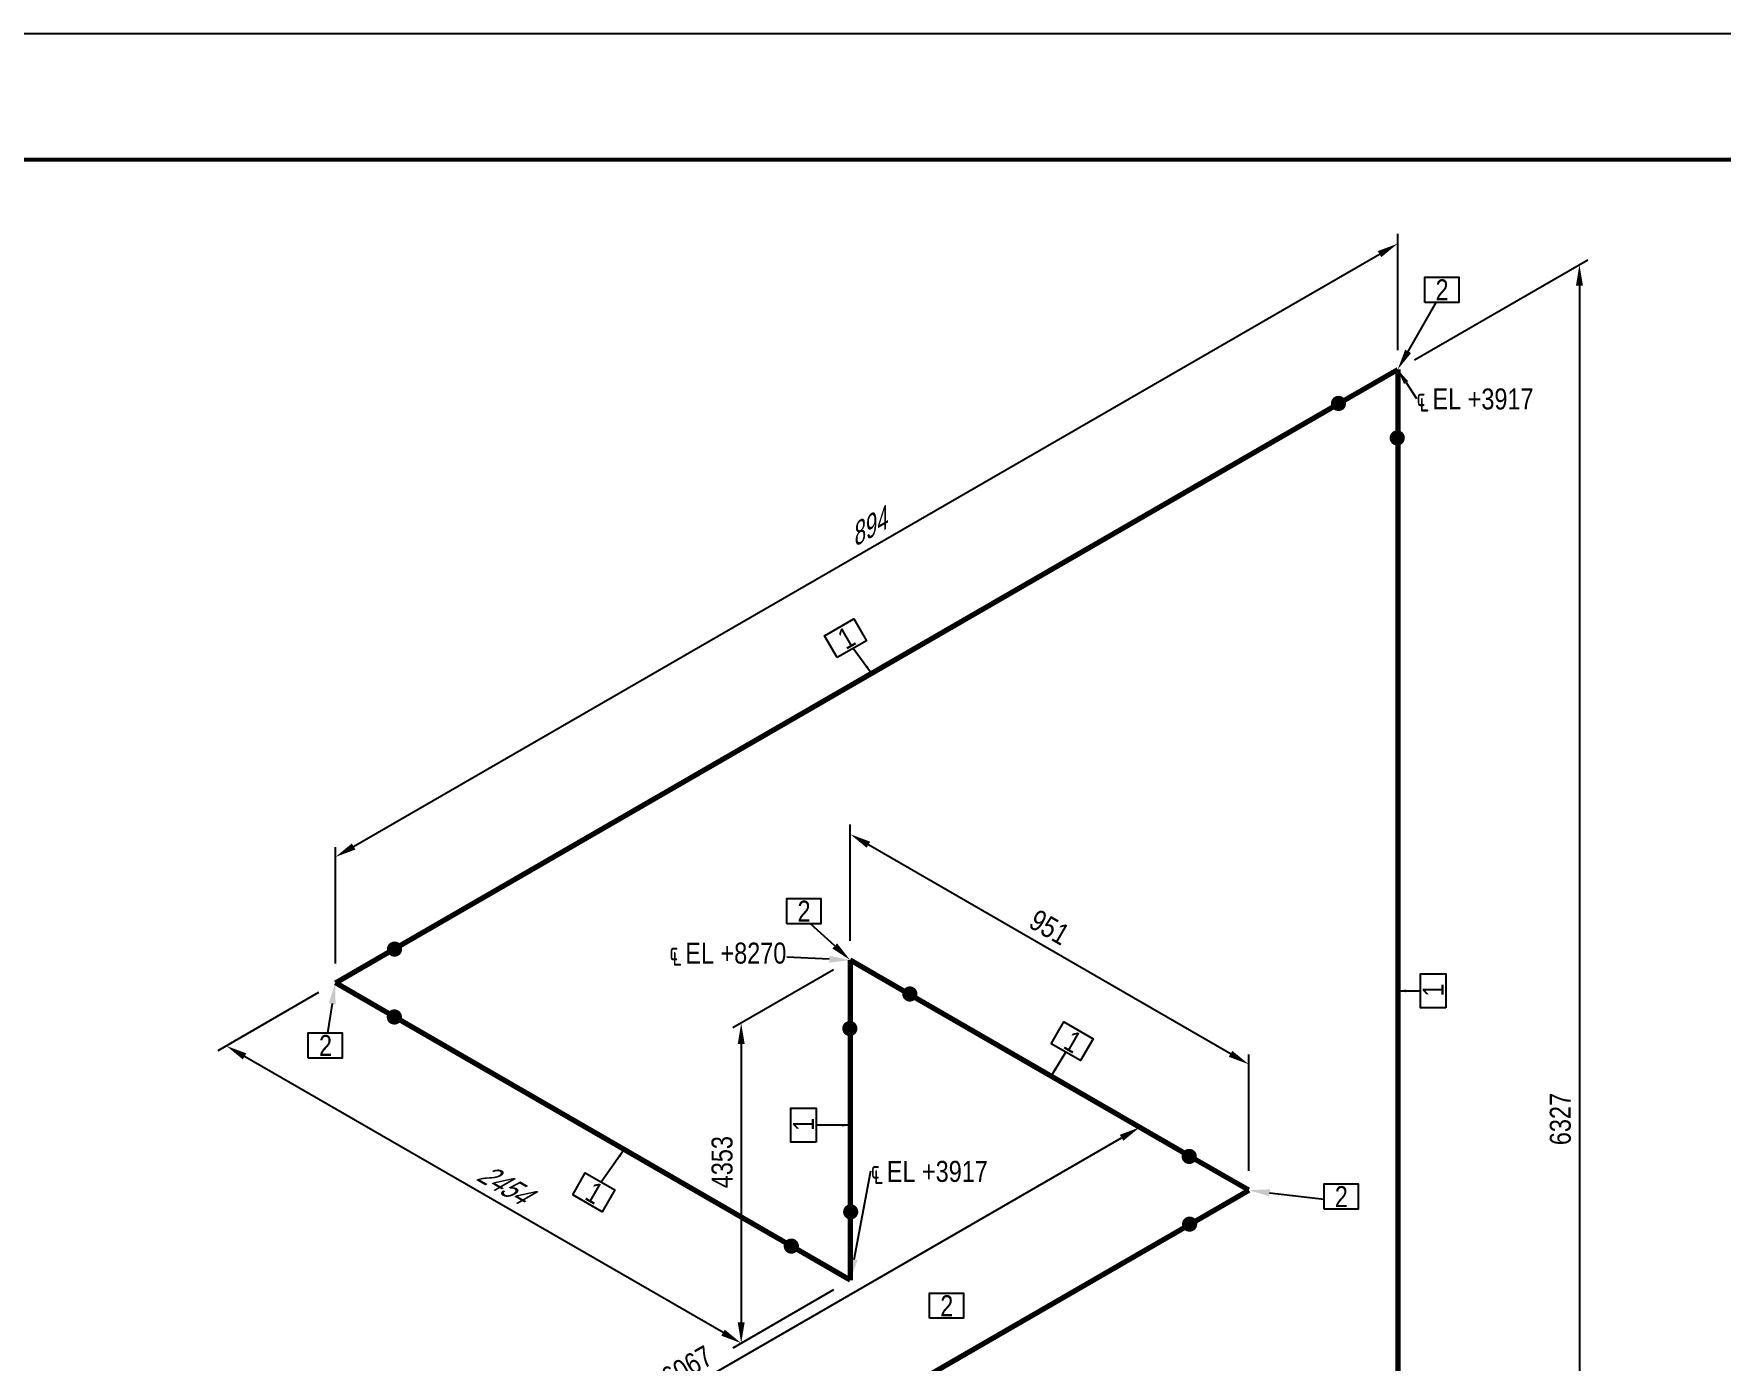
# Model space of a CAD drawing. Header units: millimetres. Extents: x 0 to 594, y 0 to 420.
# Drawn here: x 154.3 to 355.3, y 261.9 to 420 of the extents above; entities that cross this region are included whole.
import ezdxf
from ezdxf import colors
from ezdxf.entities.mleader import LeaderData, LeaderLine
from ezdxf.enums import TextEntityAlignment as Align
from ezdxf.math import Vec2, Vec3

# ---------------------------------------------------------------- set-up
doc = ezdxf.new("R2010")
doc.units = ezdxf.units.MM
doc.header["$LTSCALE"] = 0.25
for name, color, linetype in [('용접', 1, 'Continuous'), ('주석', 7, 'Continuous'), ('치수', 1, 'Continuous')]:
    doc.layers.add(name, color=color, linetype=linetype)
doc.layers.add('파이프', color=3, linetype='Continuous', lineweight=70)
doc.styles.add('AdskIsoAnnotation', font='arial.ttf', dxfattribs={"width": 0.8, "height": 1})
doc.styles.add('AdskIsoMetric', font='arial.ttf', dxfattribs={"width": 0.8, "height": 2.5})
doc.styles.add('AdskIsoMetric-30', font='arial.ttf', dxfattribs={"width": 0.8, "height": 2.5})
doc.styles.add('AdskIsoMetric30', font='arial.ttf', dxfattribs={"width": 0.8, "oblique": 30, "height": 2.5})
doc.styles.get("Standard").update_dxf_attribs({"font": 'arial.ttf'})
doc.dimstyles.new('AdskIsoMetric', dxfattribs={"dimtxt": 2.5, "dimasz": 2.5, "dimexe": 1, "dimexo": 2, "dimgap": 0.8, "dimtad": 1, "dimdec": 0, "dimrnd": 1, "dimzin": 0, "dimdsep": 46, "dimtxsty": 'AdskIsoMetric', "dimcen": 0, "dimclrt": 7, "dimadec": 0, "dimazin": 0, "dimtfac": 1, "dimtdec": 0, "dimtmove": 1, "dimatfit": 3, "dimfxl": 0, "dimfrac": 2, "dimtolj": 1, "dimtzin": 0, "dimarcsym": 0})

# ---------------------------------------------------------------- blocks, each defined once
blk = doc.blocks.new('*D32')
at = {"layer": 'Defpoints', "color": 0}
for p in [(316.7680185316207, 380.0004680157654), (338.4186536027433, 191.5807470844603), (316.7680189849564, 179.0807473706443)]:
    blk.add_point(p, dxfattribs=at)
at = {"layer": '치수', "color": 0, "lineweight": -2}
for p, q in [((318.7680185316207, 381.1551685531387), (339.4186536027433, 393.0778182600015)), ((338.4186536027433, 390.0004679913148), (338.4186536027433, 194.0807470844603)), ((318.7680189849564, 180.2354479080176), (339.4186536027433, 192.158097353147))]:
    blk.add_line(p, q, dxfattribs=at)
at = {"layer": '치수', "color": 0}
for points in [[(338.0019869360766, 390.0004679913148), (338.83532026941, 390.0004679913148), (338.4186536027433, 392.5004679913148)], [(338.0019869360767, 194.0807470844603), (338.83532026941, 194.0807470844603), (338.4186536027433, 191.5807470844603)]]:
    blk.add_solid(points, dxfattribs=at)
at = {"layer": '치수', "color": 7, "insert": (336.1523538370847, 290.7321588175758), "char_height": 2.5, "attachment_point": 5, "rotation": 90, "style": 'AdskIsoMetric-30'}
blk.add_mtext('\\A1;6327', dxfattribs=at)
blk = doc.blocks.new('*D33')
at = {"layer": 'Defpoints', "color": 0}
for p in [(316.7680185090208, 395.0004680157652), (316.7680185316205, 380.0004680157653), (190.2369482722546, 306.9474731590878)]:
    blk.add_point(p, dxfattribs=at)
at = {"layer": '치수', "color": 0, "lineweight": -2}
for p, q in [((316.7680185281411, 382.3098710456227), (316.7680185072811, 396.1551695306939)), ((192.4020099262038, 323.1974763337792), (314.6029568324718, 393.7504648410737)), ((190.2369482687752, 309.2568761889453), (190.2369482479152, 323.1021746740164))]:
    blk.add_line(p, q, dxfattribs=at)
at = {"layer": '치수', "color": 0}
for points in [[(314.3946229700232, 394.1113084538318), (314.8112906949204, 393.3896212283155), (316.7680185090208, 395.0004680157652)], [(192.1936760637553, 323.5583199465373), (192.6103437886524, 322.8366327210209), (190.2369482496549, 321.9474731590876)]]:
    blk.add_solid(points, dxfattribs=at)
at = {"layer": '치수', "color": 7, "insert": (253.5024833753937, 361.0918524228292), "char_height": 2.5, "attachment_point": 5, "rotation": 30.000084014395668, "style": 'AdskIsoMetric30'}
blk.add_mtext('\\A1;894', dxfattribs=at)
blk = doc.blocks.new('*D34')
at = {"layer": 'Defpoints', "color": 0}
for p in [(190.2369482722546, 306.9474731590878), (177.2465792195763, 299.4474523674353), (251.5598048806969, 271.5423369771192)]:
    blk.add_point(p, dxfattribs=at)
at = {"layer": '치수', "color": 0, "lineweight": -2}
for p, q in [((188.2369571713234, 305.792773490489), (176.2465836691107, 298.8701025331359)), ((236.4043779508185, 265.2923259407782), (179.4116370967764, 298.1974426121239)), ((249.5598137797658, 270.3876373085205), (237.5694402775531, 263.4649663511674))]:
    blk.add_line(p, q, dxfattribs=at)
at = {"layer": '치수', "color": 0}
for points in [[(179.619972055995, 298.5582855916572), (179.2033021375579, 297.8365996325905), (177.2465792195763, 299.4474523674353)], [(236.6127129100371, 265.6531689203115), (236.1960429915999, 264.9314829612448), (238.5694358280186, 264.0423161854668)]]:
    blk.add_solid(points, dxfattribs=at)
at = {"layer": '치수', "color": 7, "insert": (210.174304942826, 283.0533365378037), "char_height": 2.5, "attachment_point": 5, "rotation": 329.99974183718166, "style": 'AdskIsoMetric30'}
blk.add_mtext('\\A1;2454', dxfattribs=at)
blk = doc.blocks.new('*D35')
at = {"layer": 'Defpoints', "color": 0}
for p in [(251.559804790774, 309.65817812194), (251.559804880697, 271.5423369771194), (238.5694357380958, 264.0423161744123)]:
    blk.add_point(p, dxfattribs=at)
at = {"layer": '치수', "color": 0, "lineweight": -2}
for p, q in [((249.559804790774, 308.5034733217336), (237.5694357380958, 301.580804971047)), ((238.5694357380958, 299.6581573711502), (238.5694357380958, 266.5423161744123)), ((249.559804880697, 270.387632176913), (237.5694357380958, 263.4649637743092))]:
    blk.add_line(p, q, dxfattribs=at)
at = {"layer": '치수', "color": 0}
for points in [[(238.1527690714292, 299.6581573711502), (238.9861024047625, 299.6581573711502), (238.5694357380958, 302.1581573711502)], [(238.1527690714292, 266.5423161744123), (238.9861024047625, 266.5423161744123), (238.5694357380958, 264.0423161744123)]]:
    blk.add_solid(points, dxfattribs=at)
at = {"layer": '치수', "color": 7, "insert": (236.3031382828252, 285.6017844548311), "char_height": 2.5, "attachment_point": 5, "rotation": 90, "style": 'AdskIsoMetric-30'}
blk.add_mtext('\\A1;4353', dxfattribs=at)
blk = doc.blocks.new('*D36')
at = {"layer": 'Defpoints', "color": 0}
for p in [(251.559804771594, 324.6581781219399), (251.5598047907739, 309.6581781219399), (299.0298185383838, 282.2514453193407)]:
    blk.add_point(p, dxfattribs=at)
at = {"layer": '치수', "color": 0, "lineweight": -2}
for p, q in [((251.559804787821, 311.9675772536394), (251.5598047701175, 325.8128776877898)), ((296.8647531846502, 298.5014421581824), (253.7248701061476, 323.4081812830983)), ((299.0298185354309, 284.5608444510403), (299.0298185177274, 298.4061448851907))]:
    blk.add_line(p, q, dxfattribs=at)
at = {"layer": '치수', "color": 0}
for points in [[(253.9332029126213, 323.7690255055239), (253.516537299674, 323.0473370606726), (251.559804771594, 324.6581781219399)], [(297.0730859911238, 298.8622863806081), (296.6564203781766, 298.1405979357568), (299.0298185192038, 297.2514453193408)]]:
    blk.add_solid(points, dxfattribs=at)
at = {"layer": '치수', "color": 7, "insert": (275.2948116420529, 313.5717089887139), "char_height": 2.5, "attachment_point": 5, "rotation": 330.0000836561861, "style": 'AdskIsoMetric-30'}
blk.add_mtext('\\A1;951', dxfattribs=at)
blk = doc.blocks.new('*D37')
at = {"layer": 'Defpoints', "color": 0}
for p in [(286.0394265845904, 289.7514264451054), (299.0298185383837, 282.2514453193407), (204.0899525778029, 227.4377040434833)]:
    blk.add_point(p, dxfattribs=at)
at = {"layer": '치수', "color": 0, "lineweight": -2}
for p, q in [((193.2646223154769, 236.1876883181004), (283.8743648931232, 288.5014232962529)), ((202.0899509017754, 228.5924016750142), (190.0995597859959, 235.5150339850134))]:
    blk.add_line(p, q, dxfattribs=at)
at = {"layer": '치수', "color": 0}
for points in [[(283.6660310349811, 288.8622669114975), (284.0826987512652, 288.1405796810084), (286.0394265845904, 289.7514264451054)], [(193.0562884573348, 236.5485319333449), (193.4729561736189, 235.8268447028558), (191.0995606240096, 234.9376851692479)]]:
    blk.add_solid(points, dxfattribs=at)
at = {"layer": '치수', "color": 7, "insert": (232.1237571007525, 261.2399950698731), "char_height": 2.5, "attachment_point": 5, "rotation": 30.000083330595416, "style": 'AdskIsoMetric-30'}
blk.add_mtext('\\A1;6067', dxfattribs=at)
blk = doc.blocks.new('엘보우-9-Iso2DSkew90')
at = {"color": 0, "linetype": 'ByBlock', "lineweight": -2, "extrusion": (0, 0.816496580927726, 0.5773502691896257)}
for p, q in [((-7.071022362944689e-05, 4.082456665565837e-05), (-7.071067811265698, 4.082482904984913)), ((-7.071022363701473e-05, 4.082456666012739e-05), (-7.071022363701473e-05, 4.082456666012739e-05)), ((-7.071067811865476, -4.082482918362446), (-7.071022363701473e-05, -4.083829046731023e-05))]:
    blk.add_line(p, q, dxfattribs=at)
blk = doc.blocks.new('엘보우-10-Iso2DSkew90')
at = {"color": 0, "linetype": 'ByBlock', "lineweight": -2, "extrusion": (2.529037695404358e-09, -0.816496580966641, -0.5773502691345918)}
for p, q in [((7.071135881332205e-05, 4.082532941468653e-05), (7.071058525993706, 4.082488280044394)), ((7.071135881556174e-05, 4.08253294158863e-05), (7.071135881556174e-05, 4.08253294158863e-05)), ((7.071077097658092, -4.08247752848615), (7.071154453356769e-05, -4.082522189702141e-05))]:
    blk.add_line(p, q, dxfattribs=at)
blk = doc.blocks.new('엘보우-2-Iso2DSkew180')
at = {"color": 0, "linetype": 'ByBlock', "lineweight": -2, "extrusion": (0.7071053885805595, 0.4082490956146519, -0.5773514054457259)}
for p, q in [((-1.930744542022467e-08, 8.164965809115092), (-1.930723139145166e-13, 8.164875095477192e-05)), ((-7.071003177428318e-05, 4.082429492707326e-05), (-7.071081737897932, 4.082474849618083)), ((-7.071003180902154e-05, 4.082429494704071e-05), (-7.071003180902154e-05, 4.082429494704071e-05))]:
    blk.add_line(p, q, dxfattribs=at)
blk = doc.blocks.new('엘보우-11-Iso2DSkew90')
at = {"color": 0, "linetype": 'ByBlock', "lineweight": -2, "extrusion": (-0.707105852699225, -0.4082488276274971, 0.5773510265161708)}
for p, q in [((8.509711422392645e-14, -8.164983765570607e-05), (8.666699802262201e-09, -8.164965803261666)), ((8.502834531300477e-14, -8.16498376676774e-05), (8.502834531300477e-14, -8.16498376676774e-05)), ((7.071077096726513, -4.082477544014577), (7.071092652641307e-05, -4.082486525202585e-05))]:
    blk.add_line(p, q, dxfattribs=at)
blk = doc.blocks.new('엘보우-12-Iso2DSkew90')
at = {"color": 0, "linetype": 'ByBlock', "lineweight": -2, "extrusion": (-0.7071081737424928, 0.4082474854064556, -0.5773491329220671)}
for p, q in [((-7.071053886278604, -4.082490944564132), (-7.071088815789049e-05, -4.082511111205821e-05)), ((6.276186845623546e-14, -8.16500614949046e-05), (6.119149187355788e-09, -8.164965816377125)), ((6.283999538715841e-14, -8.165006146109262e-05), (6.283999538715841e-14, -8.165006146109262e-05))]:
    blk.add_line(p, q, dxfattribs=at)
blk = doc.blocks.new('Buttweld')
at = {"lineweight": -2}
blk.add_hatch(color=0, dxfattribs=at).paths.add_polyline_path([(0.04399514976077742, -0.002606086945810659), (0.04330731180660574, 0.005255936846196026), (0.04126469755226539, 0.01287907702365859), (0.03792937079826185, 0.02003170832977988), (0.03340267376025871, 0.0264965016817295), (0.02782214783713649, 0.03207702760485173), (0.02135735448518687, 0.03660372464285486), (0.01420472317906558, 0.03993905139685841), (0.006581583001603011, 0.04198166565119876), (-0.001280440790403681, 0.04266950360537045), (-0.009142464582410366, 0.04198166565119876), (-0.01676560475987293, 0.03993905139685841), (-0.02391823606599422, 0.03660372464285487), (-0.03038302941794385, 0.03207702760485173), (-0.03596355534106607, 0.02649650168172951), (-0.04049025237906921, 0.02003170832977988), (-0.04382557913307276, 0.0128790770236586), (-0.0458681933874131, 0.005255936846196026), (-0.04655603134158478, -0.002606086945810653), (-0.0458681933874131, -0.01046811073781733), (-0.04382557913307276, -0.01809125091527991), (-0.04049025237906921, -0.02524388222140119), (-0.03596355534106607, -0.03170867557335082), (-0.03038302941794385, -0.03728920149647304), (-0.02391823606599425, -0.04181589853447618), (-0.01676560475987292, -0.04515122528847974), (-0.009142464582410366, -0.04719383954282007), (-0.001280440790403688, -0.04788167749699176), (0.006581583001602991, -0.04719383954282008), (0.01420472317906554, -0.04515122528847974), (0.02135735448518687, -0.04181589853447618), (0.02782214783713648, -0.03728920149647305), (0.0334026737602587, -0.03170867557335083), (0.03792937079826184, -0.02524388222140123), (0.04126469755226539, -0.0180912509152799), (0.04330731180660574, -0.01046811073781735)], is_closed=False, flags=0)
blk = doc.blocks.new('AnnoRect')
at = {"color": 0, "linetype": 'ByBlock', "lineweight": -2}
blk.add_wipeout([(-0.8095147142857141, -0.5999939999999999), (-0.8095147142857141, 0.5999939999999997), (0.8095147142857136, 0.5999939999999997), (0.8095147142857136, -0.5999939999999997)], dxfattribs=at)
blk.add_lwpolyline([(-0.8095147142857141, -0.5999939999999999), (-0.8095147142857141, 0.5999940000000001), (0.8095147142857141, 0.5999940000000004), (0.8095147142857141, -0.5999939999999997)], close=True, dxfattribs=at)
at = {"color": 0, "linetype": 'ByBlock', "lineweight": -2, "style": 'AdskIsoAnnotation', "width": 0.8}
blk.add_attdef('XX', text='', height=1, dxfattribs=at).set_placement((0, 0), align=Align.MIDDLE_CENTER)

msp = doc.modelspace()

# ---------------------------------------------------------------- linework, layer by layer
at = {"layer": '파이프'}
for points in [[(197.3080067974747, 311.0299614386856), (309.6969646461345, 375.9179770574519)], [(316.7680185500431, 371.8355022068949), (316.7680188451781, 241.0307744865522)], [(291.9587368012301, 286.3339201726643), (258.6308818885676, 305.5757005893553)], [(244.4887231420133, 275.6248118271909), (197.308025370685, 302.8649956301557)], [(251.5598048098729, 301.4932123128348), (251.5598048613894, 279.707302786166)], [(211.1610111035611, 231.5201923224348), (291.9587646525135, 278.1689543614342)]]:
    msp.add_lwpolyline(points, dxfattribs=at)

# ---------------------------------------------------------------- block references
at = {"layer": '용접', "xscale": 20, "yscale": 20, "zscale": 20}
for p, rotation in [((309.6969646461346, 375.9179770574519), 179.9999840730592), ((316.7680185500432, 371.8355022068949), 270.0000000000001), ((258.6308818885676, 305.5757005893554), 179.9999787069469), ((197.308025370685, 302.8649956301558), 270.0000751913098), ((251.5598048098728, 301.4932123128347), 269.9999999496529), ((251.5598048613895, 279.7073027861661), 89.99999994114457), ((291.9587646525135, 278.1689543614343), 180.0001127886367), ((244.4887231420134, 275.6248118271909), 90.00011282694665)]:
    msp.add_blockref('Buttweld', p, dxfattribs=dict(at, rotation=rotation))
for p in [(197.3080067974748, 311.0299614386856), (291.9587368012301, 286.3339201726643)]:
    msp.add_blockref('Buttweld', p, dxfattribs=at)
at = {"layer": '파이프'}
for name, p in [('엘보우-12-Iso2DSkew90', (316.7680185316206, 380.0004680157655)), ('엘보우-10-Iso2DSkew90', (190.2369482722546, 306.9474731590878)), ('엘보우-11-Iso2DSkew90', (251.5598047907739, 309.6581781219398)), ('엘보우-9-Iso2DSkew90', (299.0298185383838, 282.2514453193407)), ('엘보우-2-Iso2DSkew180', (251.5598048806968, 271.5423369771192))]:
    msp.add_blockref(name, p, dxfattribs=at)

# ---------------------------------------------------------------- texts
at = {"layer": '주석', "char_height": 2.5, "attachment_point": 7, "style": 'AdskIsoAnnotation'}
for s, insert in [('{\\Q0;℄ EL +3917}', (319, 375)), ('{\\Q0;℄ EL +8270}', (230, 308.9999999999999)), ('{\\Q0;℄ EL +3917}', (254.0000000000001, 282.9999999999999))]:
    msp.add_mtext(s, dxfattribs=dict(at, insert=insert))

# ---------------------------------------------------------------- dimensions: what is measured, and where the dimension line sits
at = {"layer": '치수'}
for base, p1, p2, angle, text, override, picture, middle in [((316.7680185090208, 395.0004680157652), (190.2369482722546, 306.9474731590878), (316.7680185316206, 380.0004680157653), 30.00008401439566, '894', {"dimtad": 0, "dimlfac": 6.119692783323893, "dimtxsty": 'AdskIsoMetric30', "dimse1": 0, "dimse2": 0, "dimsd1": 0, "dimsd2": 0, "dimtmove": 1}, '*D33', (253.5024833753937, 361.0918524228292)), ((338.4186536027433, 191.5807470844603), (316.7680185316206, 380.0004680157653), (316.7680189849563, 179.0807473706442), 270.0000001292766, '6327', {"dimtad": 0, "dimlfac": 31.48903940183551, "dimtxsty": 'AdskIsoMetric-30', "dimse1": 0, "dimse2": 0, "dimsd1": 0, "dimsd2": 0, "dimtmove": 1}, '*D32', (336.1523538370847, 290.7321588175758)), ((251.559804771594, 324.6581781219399), (299.0298185383838, 282.2514453193407), (251.5598047907739, 309.6581781219398), 150.0000836561861, '951', {"dimtad": 0, "dimlfac": 17.35073461145096, "dimtxsty": 'AdskIsoMetric-30', "dimse1": 0, "dimse2": 0, "dimsd1": 0, "dimsd2": 0, "dimtmove": 1}, '*D36', (275.2948116420529, 313.5717089887139)), ((238.5694357380958, 264.0423161744123), (251.5598047907739, 309.6581781219398), (251.5598048806969, 271.5423369771192), 270.0000001351725, '4353', {"dimtad": 0, "dimlfac": 114.1971597442098, "dimtxsty": 'AdskIsoMetric-30', "dimse1": 0, "dimse2": 0, "dimsd1": 0, "dimsd2": 0, "dimtmove": 1}, '*D35', (236.3031382828252, 285.6017844548311)), ((177.2465792195763, 299.4474523674353), (251.5598048806969, 271.5423369771192), (190.2369482722546, 306.9474731590878), 149.9997418371816, '2454', {"dimtad": 0, "dimlfac": 34.65991969526018, "dimtxsty": 'AdskIsoMetric30', "dimse1": 0, "dimse2": 0, "dimsd1": 0, "dimsd2": 0, "dimtmove": 1}, '*D34', (210.174304942826, 283.0533365378037)), ((286.0394265845904, 289.7514264451054), (204.0899525778029, 227.4377040434833), (299.0298185383838, 282.2514453193407), 30.00008333059541, '6067', {"dimtad": 0, "dimlfac": 55.34630225205267, "dimtxsty": 'AdskIsoMetric-30', "dimse1": 0, "dimse2": 1, "dimsd1": 0, "dimsd2": 0, "dimtmove": 1}, '*D37', (232.1237571007525, 261.2399950698731))]:
    dim = msp.add_linear_dim(base=base, p1=p1, p2=p2, angle=angle, text=text, dimstyle='AdskIsoMetric', override=override, dxfattribs=at)
    dim.commit()
    dim.dimension.update_dxf_attribs({"geometry": picture, "text_midpoint": middle, "dimtype": 160})

# ---------------------------------------------------------------- leaders
at = {"layer": '주석'}
ml = msp.add_multileader_mtext('Standard', dxfattribs=at)
ml.set_content('')
ml.set_leader_properties()
ml.build(insert=Vec2(0, 0))
ml.multileader.update_dxf_attribs({"dogleg_length": 0, "arrow_head_size": 2.5})
ctx = ml.context
ctx.base_point, ctx.arrow_head_size = Vec3(321.3333333333334, 388.0000000000002), 2.5
notes = []
notes.append((ctx, [(0, (1, 1, 0), (321.3333333333334, 388.0000000000002), (-1, 0), 0, [(0, [(316.7680185316206, 380.0004680157653)], 0, [])])]))
ctx.mtext, ml.multileader.dxf.content_type = None, 0
ml = msp.add_multileader_mtext('Standard', dxfattribs=at)
ml.set_content('')
ml.set_leader_properties()
ml.build(insert=Vec2(0, 0))
ml.multileader.update_dxf_attribs({"dogleg_length": 0, "arrow_head_size": 1.847520063645853})
ctx = ml.context
ctx.base_point, ctx.arrow_head_size = Vec3(319, 376.5545702740783), 1.847520063645853
notes.append((ctx, [(0, (1, 1, 0), (319, 376.5545702740783), (-1, 0), 0, [(0, [(316.7680185316206, 380.0004680157653)], 0, [])])]))
ctx.mtext, ml.multileader.dxf.content_type = None, 0
ml = msp.add_multileader_mtext('Standard', dxfattribs=at)
ml.set_content('')
ml.set_leader_properties()
ml.build(insert=Vec2(0, 0))
ml.multileader.update_dxf_attribs({"dogleg_length": 0, "arrow_head_size": 0})
ctx = ml.context
ctx.base_point, ctx.arrow_head_size = Vec3(251.9002401760457, 346.7877207146626), 0
notes.append((ctx, [(0, (1, 1, 0), (251.9002401760457, 346.7877207146626), (-1, 0), 0, [(0, [(254.1033991805896, 343.8209079744842)], 0, [])])]))
ctx.mtext, ml.multileader.dxf.content_type = None, 0
ml = msp.add_multileader_mtext('Standard', dxfattribs=at)
ml.set_content('')
ml.set_leader_properties()
ml.build(insert=Vec2(0, 0))
ml.multileader.update_dxf_attribs({"dogleg_length": 0, "arrow_head_size": 2.5})
ctx = ml.context
ctx.base_point, ctx.arrow_head_size = Vec3(246.8333333333333, 314.0000000000001), 2.5
notes.append((ctx, [(0, (1, 1, 0), (246.8333333333333, 314.0000000000001), (-1, 0), 0, [(0, [(251.5598047907739, 309.6581781219398)], 0, [])])]))
ctx.mtext, ml.multileader.dxf.content_type = None, 0
ml = msp.add_multileader_mtext('Standard', dxfattribs=at)
ml.set_content('')
ml.set_leader_properties()
ml.build(insert=Vec2(0, 0))
ml.multileader.update_dxf_attribs({"dogleg_length": 0, "arrow_head_size": 2.5})
ctx = ml.context
ctx.base_point, ctx.arrow_head_size = Vec3(244, 309.9999999999999), 2.5
notes.append((ctx, [(0, (1, 1, 0), (244, 309.9999999999999), (-1, 0), 0, [(0, [(251.5598047907739, 309.6581781219398)], 0, [])])]))
ctx.mtext, ml.multileader.dxf.content_type = None, 0
ml = msp.add_multileader_mtext('Standard', dxfattribs=at)
ml.set_content('')
ml.set_leader_properties()
ml.build(insert=Vec2(0, 0))
ml.multileader.update_dxf_attribs({"dogleg_length": 0, "arrow_head_size": 2.5})
ctx = ml.context
ctx.base_point, ctx.arrow_head_size = Vec3(189.28571, 300.99997), 2.5
notes.append((ctx, [(0, (1, 1, 0), (189.28571, 300.99997), (-1, 0), 0, [(0, [(190.2369482722546, 306.9474731590877)], 0, [])])]))
ctx.mtext, ml.multileader.dxf.content_type = None, 0
ml = msp.add_multileader_mtext('Standard', dxfattribs=at)
ml.set_content('')
ml.set_leader_properties()
ml.build(insert=Vec2(0, 0))
ml.multileader.update_dxf_attribs({"dogleg_length": 0, "arrow_head_size": 0})
ctx = ml.context
ctx.base_point, ctx.arrow_head_size = Vec3(319.500015, 306.000000000268), 0
notes.append((ctx, [(0, (1, 1, 0), (319.500015, 306.000000000268), (-1, 0), 0, [(0, [(316.768018698588, 306.0000000017328)], 0, [])])]))
ctx.mtext, ml.multileader.dxf.content_type = None, 0
ml = msp.add_multileader_mtext('Standard', dxfattribs=at)
ml.set_content('')
ml.set_leader_properties()
ml.build(insert=Vec2(0, 0))
ml.multileader.update_dxf_attribs({"dogleg_length": 0, "arrow_head_size": 0})
ctx = ml.context
ctx.base_point, ctx.arrow_head_size = Vec3(277.223769886818, 298.7161231266576), 0
notes.append((ctx, [(0, (1, 1, 0), (277.223769886818, 298.7161231266576), (-1, 0), 0, [(0, [(275.4871462776164, 295.843764979646)], 0, [])])]))
ctx.mtext, ml.multileader.dxf.content_type = None, 0
ml = msp.add_multileader_mtext('Standard', dxfattribs=at)
ml.set_content('')
ml.set_leader_properties()
ml.build(insert=Vec2(0, 0))
ml.multileader.update_dxf_attribs({"dogleg_length": 0, "arrow_head_size": 0})
ctx = ml.context
ctx.base_point, ctx.arrow_head_size = Vec3(247.4999850000001, 290.0000000005044), 0
notes.append((ctx, [(0, (1, 1, 0), (247.4999850000001, 290.0000000005044), (-1, 0), 0, [(0, [(251.5598048370506, 290.0000000013237)], 0, [])])]))
ctx.mtext, ml.multileader.dxf.content_type = None, 0
ml = msp.add_multileader_mtext('Standard', dxfattribs=at)
ml.set_content('')
ml.set_leader_properties()
ml.build(insert=Vec2(0, 0))
ml.multileader.update_dxf_attribs({"dogleg_length": 0, "arrow_head_size": 0})
ctx = ml.context
ctx.base_point, ctx.arrow_head_size = Vec3(221.8748310292984, 283.2269488068205), 0
notes.append((ctx, [(0, (1, 1, 0), (221.8748310292984, 283.2269488068205), (-1, 0), 0, [(0, [(224.6296714121275, 287.090607053378)], 0, [])])]))
ctx.mtext, ml.multileader.dxf.content_type = None, 0
ml = msp.add_multileader_mtext('Standard', dxfattribs=at)
ml.set_content('')
ml.set_leader_properties()
ml.build(insert=Vec2(0, 0))
ml.multileader.update_dxf_attribs({"dogleg_length": 0, "arrow_head_size": 2.5})
ctx = ml.context
ctx.base_point, ctx.arrow_head_size = Vec3(254, 284.5545702740781), 2.5
notes.append((ctx, [(0, (1, 1, 0), (254, 284.5545702740781), (-1, 0), 0, [(0, [(251.5598048806969, 271.5423369771192)], 0, [])])]))
ctx.mtext, ml.multileader.dxf.content_type = None, 0
ml = msp.add_multileader_mtext('Standard', dxfattribs=at)
ml.set_content('')
ml.set_leader_properties()
ml.build(insert=Vec2(0, 0))
ml.multileader.update_dxf_attribs({"dogleg_length": 0, "arrow_head_size": 2.5})
ctx = ml.context
ctx.base_point, ctx.arrow_head_size = Vec3(308.0000000000001, 281.1818181818181), 2.5
notes.append((ctx, [(0, (1, 1, 0), (308.0000000000001, 281.1818181818181), (-1, 0), 0, [(0, [(299.0298185383838, 282.2514453193407)], 0, [])])]))
ctx.mtext, ml.multileader.dxf.content_type = None, 0
for ctx, leaders in notes:
    for number, flags, end, landing, length, lines in leaders:
        leader = LeaderData()
        leader.index, (leader.has_last_leader_line, leader.has_dogleg_vector, leader.attachment_direction) = number, flags
        leader.last_leader_point, leader.dogleg_vector, leader.dogleg_length = Vec3(end), Vec3(landing), length
        for number, points, colour, breaks in lines:
            line = LeaderLine()
            line.index, line.vertices, line.color, line.breaks = number, Vec3.list(points), colors.encode_raw_color(colour), breaks
            leader.lines.append(line)
        ctx.leaders.append(leader)

# ---------------------------------------------------------------- next in the draw order: block references
ref = msp.add_blockref('AnnoRect', (322.0237867857143, 389.4999849999998), dxfattribs=dict(at, xscale=2.5, yscale=2.5, zscale=2.5))
ref.add_attrib('XX_001', '2', (321.2795848757552, 388.244869038199), dxfattribs={"layer": '0', "color": 0, "linetype": 'ByBlock', "lineweight": -2, "height": 2.5, "style": 'AdskIsoAnnotation', "width": 0.8})
ref = msp.add_blockref('AnnoRect', (251.0000000000001, 347.9999999999999), dxfattribs=dict(at, xscale=2.500000000000001, yscale=2.500000000000001, zscale=2.500000000000001, rotation=30.00008401439564))
ref.add_attrib('XX_001', '1', (251.0450900486645, 346.5767485361265), dxfattribs={"layer": '0', "color": 0, "linetype": 'ByBlock', "lineweight": -2, "height": 2.5, "rotation": 30.00008401439563, "style": 'AdskIsoAnnotation', "width": 0.8})
ref = msp.add_blockref('AnnoRect', (246.0237867857143, 315.4999849999998), dxfattribs=dict(at, xscale=2.5, yscale=2.5, zscale=2.5))
ref.add_attrib('XX_001', '2', (245.2795848757553, 314.244869038199), dxfattribs={"layer": '0', "color": 0, "linetype": 'ByBlock', "lineweight": -2, "height": 2.5, "style": 'AdskIsoAnnotation', "width": 0.8})
ref = msp.add_blockref('AnnoRect', (321.0000000000001, 305.9999999999999), dxfattribs=dict(at, xscale=2.500000000000001, yscale=2.500000000000001, zscale=2.500000000000001, rotation=90.00000012927663))
ref.add_attrib('XX_001', '1', (322.2551159633184, 305.3274215580842), dxfattribs={"layer": '0', "color": 0, "linetype": 'ByBlock', "lineweight": -2, "height": 2.500000000000001, "rotation": 90.00000012927663, "style": 'AdskIsoAnnotation', "width": 0.8})
ref = msp.add_blockref('AnnoRect', (278.0000000000001, 300), dxfattribs=dict(at, xscale=2.500000000000001, yscale=2.500000000000001, zscale=2.500000000000001, rotation=330.0000836561861))
ref.add_attrib('XX_001', '1', (276.7899730959514, 299.249325148027), dxfattribs={"layer": '0', "color": 0, "linetype": 'ByBlock', "lineweight": -2, "height": 2.5, "rotation": 330.0000836561861, "style": 'AdskIsoAnnotation', "width": 0.8})
ref = msp.add_blockref('AnnoRect', (189.0237867857143, 299.4999849999999), dxfattribs=dict(at, xscale=2.5, yscale=2.5, zscale=2.5))
ref.add_attrib('XX_001', '2', (188.2795848757553, 298.2448690381991), dxfattribs={"layer": '0', "color": 0, "linetype": 'ByBlock', "lineweight": -2, "height": 2.5, "style": 'AdskIsoAnnotation', "width": 0.8})
ref = msp.add_blockref('AnnoRect', (246.0000000000001, 289.9999999999999), dxfattribs=dict(at, xscale=2.500000000000001, yscale=2.500000000000001, zscale=2.500000000000001, rotation=90.00000013517239))
ref.add_attrib('XX_001', '1', (247.2551159633877, 289.3274215582134), dxfattribs={"layer": '0', "color": 0, "linetype": 'ByBlock', "lineweight": -2, "height": 2.500000000000001, "rotation": 90.0000001351724, "style": 'AdskIsoAnnotation', "width": 0.8})
ref = msp.add_blockref('AnnoRect', (221, 281.9999999999999), dxfattribs=dict(at, xscale=2.500000000000001, yscale=2.500000000000001, zscale=2.500000000000001, rotation=329.9997418371815))
ref.add_attrib('XX_001', '1', (219.7899686175465, 281.2493323669), dxfattribs={"layer": '0', "color": 0, "linetype": 'ByBlock', "lineweight": -2, "height": 2.5, "rotation": 329.9997418371815, "style": 'AdskIsoAnnotation', "width": 0.8})
ref = msp.add_blockref('AnnoRect', (310.0237867857144, 281.4999849999999), dxfattribs=dict(at, xscale=2.5, yscale=2.5, zscale=2.5))
ref.add_attrib('XX_001', '2', (309.2795848757553, 280.2448690381991), dxfattribs={"layer": '0', "color": 0, "linetype": 'ByBlock', "lineweight": -2, "height": 2.5, "style": 'AdskIsoAnnotation', "width": 0.8})
ref = msp.add_blockref('AnnoRect', (263.0237867857144, 268.4999849999999), dxfattribs=dict(at, xscale=2.5, yscale=2.5, zscale=2.5))
ref.add_attrib('XX_001', '2', (262.2795848757553, 267.2448690381991), dxfattribs={"layer": '0', "color": 0, "linetype": 'ByBlock', "lineweight": -2, "height": 2.5, "style": 'AdskIsoAnnotation', "width": 0.8})

# ---------------------------------------------------------------- next in the draw order: linework, layer by layer
msp.add_lwpolyline([(0, 0), (594, 0), (594, 420), (0, 420)], close=True)
at = {"const_width": 0.5}
msp.add_lwpolyline([(15, 15), (579, 15), (579, 405.0000000000001), (15, 405)], close=True, dxfattribs=at)

doc.saveas('drawing.dxf')
